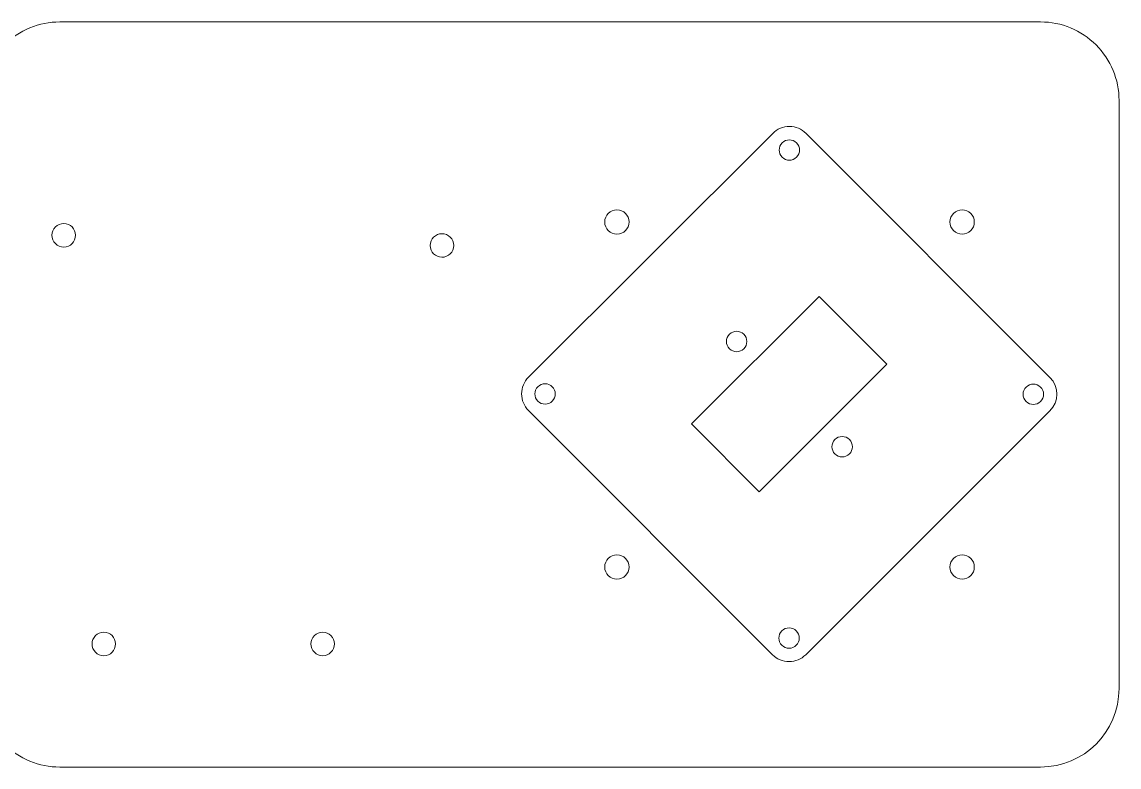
# Model space of a CAD drawing. Header units: millimetres. Extents: x -146 to 135, y -98 to 98.
# Drawn here: x -10.8 to 129.1, y -97.7 to -2.7 of the extents above; entities that cross this region are included whole.
import ezdxf

# ---------------------------------------------------------------- set-up
doc = ezdxf.new("R2010")
doc.units = ezdxf.units.MM
doc.header["$MEASUREMENT"] = 0
doc.layers.add('Default', color=7, linetype='Continuous')

msp = doc.modelspace()

# ---------------------------------------------------------------- linework, layer by layer
at = {"layer": 'Default', "color": 250, "lineweight": 9}
for points, knots in [([(-5.9315, -2.6865), (-8.5837, -2.6865), (-11.1273, -3.74), (-13.0026, -5.6154), (-13.0026, -5.6154), (-14.878, -7.4907), (-15.9315, -10.0343), (-15.9315, -12.6865)], [0, 0, 0, 0, 0.33333333, 0.33333333, 0.33333333, 0.33333333, 1, 1, 1, 1]), ([(129.0684, -12.6865), (129.0684, -10.0343), (128.0149, -7.4907), (126.1395, -5.6154), (126.1395, -5.6154), (124.2642, -3.74), (121.7206, -2.6865), (119.0685, -2.6865)], [0, 0, 0, 0, 0.33333333, 0.33333333, 0.33333333, 0.33333333, 1, 1, 1, 1]), ([(89.1729, -16.8995), (88.6106, -16.3365), (87.8478, -16.0199), (87.0522, -16.0194), (87.0522, -16.0194), (86.2565, -16.0189), (85.4933, -16.3346), (84.9303, -16.8969)], [0, 0, 0, 0, 0.33333333, 0.33333333, 0.33333333, 0.33333333, 1, 1, 1, 1]), ([(87.9702, -18.1008), (87.4628, -17.5928), (86.6397, -17.5923), (86.1317, -18.0997), (86.1317, -18.0997), (85.6236, -18.607), (85.6232, -19.4301), (86.1305, -19.9381), (86.1305, -19.9381), (86.6378, -20.4462), (87.461, -20.4466), (87.969, -19.9393), (87.969, -19.9393), (88.477, -19.432), (88.4775, -18.6087), (87.9702, -18.1008)], [0, 0, 0, 0, 0.2, 0.2, 0.2, 0.2, 0.4, 0.4, 0.4, 0.4, 0.6, 0.6, 0.6, 0.6, 1, 1, 1, 1]), ([(66.6185, -28.1865), (66.6185, -27.3304), (65.9245, -26.6365), (65.0685, -26.6365), (65.0685, -26.6365), (64.2124, -26.6364), (63.5185, -27.3304), (63.5185, -28.1864), (63.5185, -28.1864), (63.5184, -29.0425), (64.2124, -29.7364), (65.0684, -29.7365), (65.0684, -29.7365), (65.9245, -29.7365), (66.6183, -29.0425), (66.6183, -28.1865)], [0, 0, 0, 0, 0.2, 0.2, 0.2, 0.2, 0.4, 0.4, 0.4, 0.4, 0.6, 0.6, 0.6, 0.6, 1, 1, 1, 1]), ([(110.6185, -28.1865), (110.6185, -27.3304), (109.9245, -26.6365), (109.0685, -26.6365), (109.0685, -26.6365), (108.2124, -26.6364), (107.5185, -27.3304), (107.5185, -28.1864), (107.5185, -28.1864), (107.5184, -29.0425), (108.2124, -29.7364), (109.0684, -29.7365), (109.0684, -29.7365), (109.9245, -29.7365), (110.6184, -29.0425), (110.6184, -28.1865)], [0, 0, 0, 0, 0.2, 0.2, 0.2, 0.2, 0.4, 0.4, 0.4, 0.4, 0.6, 0.6, 0.6, 0.6, 1, 1, 1, 1]), ([(-3.9315, -29.8865), (-3.9315, -29.0581), (-4.6032, -28.3866), (-5.4315, -28.3866), (-5.4315, -28.3866), (-6.2599, -28.3865), (-6.9314, -29.0581), (-6.9314, -29.8864), (-6.9314, -29.8864), (-6.9315, -30.7148), (-6.2599, -31.3863), (-5.4316, -31.3865), (-5.4316, -31.3865), (-4.6032, -31.3865), (-3.9317, -30.7148), (-3.9317, -29.8865)], [0, 0, 0, 0, 0.2, 0.2, 0.2, 0.2, 0.4, 0.4, 0.4, 0.4, 0.6, 0.6, 0.6, 0.6, 1, 1, 1, 1]), ([(44.2685, -31.1865), (44.2685, -30.3581), (43.5968, -29.6866), (42.7685, -29.6866), (42.7685, -29.6866), (41.9401, -29.6865), (41.2686, -30.3581), (41.2686, -31.1864), (41.2686, -31.1864), (41.2685, -32.0148), (41.9401, -32.6863), (42.7684, -32.6865), (42.7684, -32.6865), (43.5968, -32.6865), (44.2683, -32.0148), (44.2683, -31.1865)], [0, 0, 0, 0, 0.2, 0.2, 0.2, 0.2, 0.4, 0.4, 0.4, 0.4, 0.6, 0.6, 0.6, 0.6, 1, 1, 1, 1]), ([(81.2471, -42.5103), (80.7397, -42.0023), (79.9166, -42.0018), (79.4087, -42.5091), (79.4087, -42.5091), (78.9006, -43.0165), (78.9001, -43.8396), (79.4074, -44.3475), (79.4074, -44.3475), (79.9148, -44.8556), (80.7379, -44.8561), (81.2459, -44.3488), (81.2459, -44.3488), (81.7539, -43.8414), (81.7544, -43.0183), (81.2471, -42.5103)], [0, 0, 0, 0, 0.2, 0.2, 0.2, 0.2, 0.4, 0.4, 0.4, 0.4, 0.6, 0.6, 0.6, 0.6, 1, 1, 1, 1]), ([(53.7984, -47.9903), (53.2354, -48.5526), (52.9188, -49.3154), (52.9183, -50.1111), (52.9183, -50.1111), (52.9178, -50.9067), (53.2335, -51.67), (53.7957, -52.233)], [0, 0, 0, 0, 0.33333333, 0.33333333, 0.33333333, 0.33333333, 1, 1, 1, 1]), ([(56.8382, -49.1943), (56.3308, -48.6863), (55.5077, -48.6858), (54.9998, -49.1931), (54.9998, -49.1931), (54.4918, -49.7004), (54.4913, -50.5236), (54.9986, -51.0315), (54.9986, -51.0315), (55.5059, -51.5396), (56.3291, -51.54), (56.8371, -51.0327), (56.8371, -51.0327), (57.3451, -50.5254), (57.3455, -49.7023), (56.8382, -49.1943)], [0, 0, 0, 0, 0.2, 0.2, 0.2, 0.2, 0.4, 0.4, 0.4, 0.4, 0.6, 0.6, 0.6, 0.6, 1, 1, 1, 1]), ([(119.0636, -49.2327), (118.5563, -48.7247), (117.7331, -48.7243), (117.2252, -49.2316), (117.2252, -49.2316), (116.7171, -49.7389), (116.7166, -50.5621), (117.224, -51.07), (117.224, -51.07), (117.7313, -51.5781), (118.5544, -51.5785), (119.0624, -51.0713), (119.0624, -51.0713), (119.5705, -50.5639), (119.571, -49.7407), (119.0636, -49.2327)], [0, 0, 0, 0, 0.2, 0.2, 0.2, 0.2, 0.4, 0.4, 0.4, 0.4, 0.6, 0.6, 0.6, 0.6, 1, 1, 1, 1]), ([(94.6971, -55.9306), (94.1896, -55.4225), (93.3666, -55.4221), (92.8587, -55.9294), (92.8587, -55.9294), (92.3506, -56.4367), (92.3501, -57.2598), (92.8575, -57.7678), (92.8575, -57.7678), (93.3648, -58.2759), (94.1879, -58.2763), (94.6959, -57.7691), (94.6959, -57.7691), (95.204, -57.2617), (95.2044, -56.4385), (94.6971, -55.9306)], [0, 0, 0, 0, 0.2, 0.2, 0.2, 0.2, 0.4, 0.4, 0.4, 0.4, 0.6, 0.6, 0.6, 0.6, 1, 1, 1, 1]), ([(66.6185, -72.1865), (66.6185, -71.3304), (65.9245, -70.6365), (65.0685, -70.6365), (65.0685, -70.6365), (64.2124, -70.6364), (63.5185, -71.3304), (63.5185, -72.1864), (63.5185, -72.1864), (63.5184, -73.0425), (64.2124, -73.7364), (65.0684, -73.7365), (65.0684, -73.7365), (65.9245, -73.7365), (66.6183, -73.0425), (66.6183, -72.1865)], [0, 0, 0, 0, 0.2, 0.2, 0.2, 0.2, 0.4, 0.4, 0.4, 0.4, 0.6, 0.6, 0.6, 0.6, 1, 1, 1, 1]), ([(110.6185, -72.1865), (110.6185, -71.3304), (109.9245, -70.6365), (109.0685, -70.6365), (109.0685, -70.6365), (108.2124, -70.6364), (107.5185, -71.3304), (107.5185, -72.1864), (107.5185, -72.1864), (107.5184, -73.0425), (108.2124, -73.7364), (109.0684, -73.7365), (109.0684, -73.7365), (109.9245, -73.7365), (110.6184, -73.0425), (110.6184, -72.1865)], [0, 0, 0, 0, 0.2, 0.2, 0.2, 0.2, 0.4, 0.4, 0.4, 0.4, 0.6, 0.6, 0.6, 0.6, 1, 1, 1, 1]), ([(1.1685, -81.9865), (1.1685, -81.1581), (0.4968, -80.4866), (-0.3315, -80.4866), (-0.3315, -80.4866), (-1.1599, -80.4865), (-1.8314, -81.1581), (-1.8314, -81.9864), (-1.8314, -81.9864), (-1.8315, -82.8147), (-1.1599, -83.4862), (-0.3316, -83.4865), (-0.3316, -83.4865), (0.4968, -83.4865), (1.1683, -82.8147), (1.1683, -81.9865)], [0, 0, 0, 0, 0.2, 0.2, 0.2, 0.2, 0.4, 0.4, 0.4, 0.4, 0.6, 0.6, 0.6, 0.6, 1, 1, 1, 1]), ([(29.0685, -81.9865), (29.0685, -81.1581), (28.3967, -80.4866), (27.5684, -80.4866), (27.5684, -80.4866), (26.7401, -80.4865), (26.0686, -81.1581), (26.0686, -81.9864), (26.0686, -81.9864), (26.0685, -82.8147), (26.7401, -83.4862), (27.5684, -83.4865), (27.5684, -83.4865), (28.3967, -83.4865), (29.0683, -82.8147), (29.0683, -81.9865)], [0, 0, 0, 0, 0.2, 0.2, 0.2, 0.2, 0.4, 0.4, 0.4, 0.4, 0.6, 0.6, 0.6, 0.6, 1, 1, 1, 1]), ([(87.9316, -80.3263), (87.4242, -79.8182), (86.6012, -79.8177), (86.0932, -80.325), (86.0932, -80.325), (85.5852, -80.8323), (85.5847, -81.6555), (86.092, -82.1634), (86.092, -82.1634), (86.5993, -82.6715), (87.4226, -82.6719), (87.9306, -82.1647), (87.9306, -82.1647), (88.4385, -81.6573), (88.439, -80.8342), (87.9316, -80.3263)], [0, 0, 0, 0, 0.2, 0.2, 0.2, 0.2, 0.4, 0.4, 0.4, 0.4, 0.6, 0.6, 0.6, 0.6, 1, 1, 1, 1]), ([(84.8892, -83.3649), (85.4514, -83.9279), (86.2143, -84.2444), (87.01, -84.2449), (87.01, -84.2449), (87.8056, -84.2454), (88.5689, -83.9298), (89.1319, -83.3675)], [0, 0, 0, 0, 0.33333333, 0.33333333, 0.33333333, 0.33333333, 1, 1, 1, 1]), ([(-15.9315, -87.6865), (-15.9315, -90.3386), (-14.878, -92.8822), (-13.0026, -94.7575), (-13.0026, -94.7575), (-11.1273, -96.6328), (-8.5837, -97.6865), (-5.9316, -97.6865)], [0, 0, 0, 0, 0.33333333, 0.33333333, 0.33333333, 0.33333333, 1, 1, 1, 1])]:
    msp.add_open_spline(points, degree=3, knots=knots, dxfattribs=at)
for points in [[(119.0685, -2.6865), (119.0685, -2.6865), (-5.9315, -2.6865), (-5.9315, -2.6865)], [(129.0685, -87.6865), (129.0685, -87.6865), (129.0685, -12.6865), (129.0685, -12.6865)], [(53.7984, -47.9903), (53.7984, -47.9903), (84.9303, -16.8969), (84.9303, -16.8969)], [(89.1729, -16.8995), (89.1729, -16.8995), (120.2664, -48.0315), (120.2664, -48.0315)], [(74.5835, -53.943), (74.5835, -53.943), (90.8571, -37.6896), (90.8571, -37.6896)], [(90.8571, -37.6896), (90.8571, -37.6896), (99.4786, -46.3215), (99.4786, -46.3215)], [(99.4786, -46.3215), (99.4786, -46.3215), (83.2051, -62.5749), (83.2051, -62.5749)], [(120.2638, -52.2741), (121.4362, -51.1031), (121.4372, -49.2037), (120.2664, -48.0315)], [(84.8892, -83.3649), (84.8892, -83.3649), (53.7957, -52.233), (53.7957, -52.233)], [(120.2638, -52.2741), (120.2638, -52.2741), (89.1319, -83.3675), (89.1319, -83.3675)], [(83.2051, -62.5749), (83.2051, -62.5749), (74.5835, -53.943), (74.5835, -53.943)], [(119.0685, -97.6865), (124.5913, -97.6865), (129.0684, -93.2093), (129.0684, -87.6865)], [(-5.9315, -97.6865), (-5.9315, -97.6865), (119.0685, -97.6865), (119.0685, -97.6865)]]:
    msp.add_open_spline(points, degree=3, dxfattribs=at)

doc.saveas('drawing.dxf')
